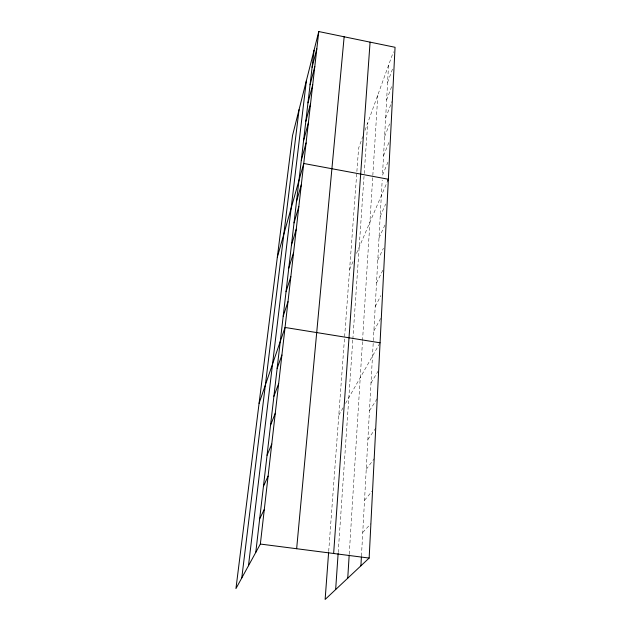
<?xml version="1.0" encoding="UTF-8"?>
<svg xmlns="http://www.w3.org/2000/svg" width="631" height="631" viewBox="0 0 631 631"><rect width="100%" height="100%" fill="white"/><g stroke="black" fill="none" stroke-linecap="round" stroke-linejoin="round"><path stroke-width="0.47" stroke-dasharray="3.15 2.37" d="M361.453 555.998L373.284 341.592M373.339 340.622L382.197 180.166M388.538 65.332L382.465 175.347L387.947 162.199M349.243 554.144L362.478 341.608M362.533 340.63L377.835 94.934M338.192 552.527L352.784 340.062M352.855 339.099L364.032 176.317M364.221 173.525L367.692 122.99M328.696 551.32L358.613 148.119L362.746 136.682M365.049 130.309L393.428 51.797M387.592 82.416L392.861 68.124M386.622 99.974L391.946 85.84M385.628 118.021L392.001 101.496M384.602 136.588L389.611 123.913M383.545 155.691L388.972 142.314M349.606 269.547L353.92 259.491M356.531 253.41L387.623 180.963M380.193 216.449L385.715 203.987M379.01 237.942L385.786 223.161M377.788 260.106L383.427 248.235M376.526 282.972L383.427 269.011M375.216 306.571L380.887 295.584M373.875 330.944L380.903 317.945M338.792 415.277L343.698 406.672M345.559 403.39L379.594 343.635M371.004 382.946L378.198 371.036M369.466 410.726L377.235 398.689M367.881 439.507L375.737 428.189M366.232 469.346L374.183 458.808M364.529 500.296L372.574 490.618M362.754 532.43L370.894 523.675"/><path stroke-width="0.95" d="M328.625 552.283L325.131 599.45L369.151 558.064L395.053 47.286L318.781 31.55L292.524 135.562L235.947 588.589L260.358 544.048L318.781 31.55M360.908 565.81L361.397 556.976M347.744 578.193L349.18 555.106M335.653 589.559L338.129 553.505M333.641 553.49L370.081 42.135M296.649 548.725L344.147 36.779M255.776 552.409L314.08 50.188M248.472 565.739L306.366 80.744M241.768 577.964L299.062 109.668M312.1 67.257L316.817 48.8M310.058 84.806L314.798 66.539M307.967 102.853L312.716 84.799M305.806 121.42L310.57 103.594M303.59 140.524L308.362 122.958M301.31 160.203L306.09 142.914M277.34 257.148L303.748 163.484L388.365 179.243L387.623 180.963M296.531 201.352L301.326 184.702M294.03 222.893L298.826 206.589M291.451 245.104L296.255 229.195M288.793 268.033L293.589 252.55M286.04 291.703L290.836 276.686M283.201 316.155L287.996 301.642M259.081 403.359L285.054 327.465L380.067 342.799M277.143 368.386L281.907 355.024M273.901 396.3L278.65 383.609M270.541 425.239L275.266 413.273M267.055 455.259L271.756 444.082M263.442 486.406L268.104 476.097M259.68 518.769L264.31 509.391M260.358 544.048L369.151 558.064"/></g></svg>
